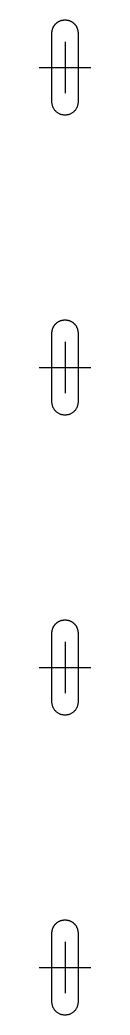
# Model space of a CAD drawing. Header units: inches. Extents: x 4 to 268, y 4 to 172.
# Drawn here: x 181.51 to 182.62, y 93.08 to 114.64 of the extents above; entities that cross this region are included whole.
import ezdxf

# ---------------------------------------------------------------- set-up
doc = ezdxf.new("R2010")
doc.units = ezdxf.units.IN
doc.header["$MEASUREMENT"] = 0

msp = doc.modelspace()

# ---------------------------------------------------------------- linework, layer by layer
at = {"layer": 'ANNOTATION'}
for p, q in [((182.066, 114.167), (182.066, 113.056)), ((181.51, 113.611), (182.622, 113.611)), ((182.066, 107.667), (182.066, 106.556)), ((181.51, 107.111), (182.622, 107.111)), ((182.066, 101.167), (182.066, 100.056)), ((181.51, 100.611), (182.622, 100.611)), ((182.066, 94.667), (182.066, 93.556)), ((181.51, 94.111), (182.622, 94.111))]:
    msp.add_line(p, q, dxfattribs=at)
at = {"layer": 'OUTLINE'}
for p, q in [((181.818, 114.494), (181.821, 114.5)), ((181.821, 114.5), (181.825, 114.506)), ((181.825, 114.506), (181.828, 114.512)), ((181.828, 114.512), (181.832, 114.517)), ((181.832, 114.517), (181.836, 114.523)), ((181.836, 114.523), (181.84, 114.529)), ((181.84, 114.529), (181.844, 114.534)), ((181.844, 114.534), (181.849, 114.54)), ((181.849, 114.54), (181.853, 114.545)), ((181.853, 114.545), (181.858, 114.55)), ((181.858, 114.55), (181.862, 114.555)), ((181.862, 114.555), (181.867, 114.56)), ((181.867, 114.56), (181.872, 114.565)), ((181.872, 114.565), (181.877, 114.57)), ((181.877, 114.57), (181.882, 114.574)), ((181.882, 114.574), (181.888, 114.579)), ((181.888, 114.579), (181.893, 114.583)), ((181.893, 114.583), (181.898, 114.587)), ((181.898, 114.587), (181.904, 114.591)), ((181.904, 114.591), (181.91, 114.595)), ((181.91, 114.595), (181.916, 114.599)), ((181.916, 114.599), (181.921, 114.602)), ((181.921, 114.602), (181.927, 114.606)), ((181.927, 114.606), (181.933, 114.609)), ((181.933, 114.609), (181.94, 114.612)), ((181.94, 114.612), (181.946, 114.615)), ((181.946, 114.615), (181.952, 114.618)), ((181.952, 114.618), (181.958, 114.621)), ((181.958, 114.621), (181.965, 114.624)), ((181.965, 114.624), (181.971, 114.626)), ((181.971, 114.626), (181.978, 114.628)), ((181.978, 114.628), (181.984, 114.63)), ((181.984, 114.63), (181.991, 114.632)), ((181.991, 114.632), (181.998, 114.634)), ((181.998, 114.634), (182.004, 114.636)), ((182.004, 114.636), (182.011, 114.637)), ((182.011, 114.637), (182.018, 114.638)), ((182.018, 114.638), (182.025, 114.639)), ((182.025, 114.639), (182.032, 114.64)), ((182.032, 114.64), (182.038, 114.641)), ((182.038, 114.641), (182.045, 114.642)), ((182.045, 114.642), (182.052, 114.642)), ((182.052, 114.642), (182.059, 114.642)), ((182.059, 114.642), (182.066, 114.642)), ((182.066, 114.642), (182.073, 114.642)), ((182.073, 114.642), (182.08, 114.642)), ((182.08, 114.642), (182.087, 114.642)), ((182.087, 114.642), (182.094, 114.641)), ((182.094, 114.641), (182.1, 114.64)), ((182.1, 114.64), (182.107, 114.639)), ((182.107, 114.639), (182.114, 114.638)), ((182.114, 114.638), (182.121, 114.637)), ((182.121, 114.637), (182.128, 114.636)), ((182.128, 114.636), (182.134, 114.634)), ((182.134, 114.634), (182.141, 114.632)), ((182.141, 114.632), (182.148, 114.63)), ((182.148, 114.63), (182.154, 114.628)), ((182.154, 114.628), (182.161, 114.626)), ((182.161, 114.626), (182.167, 114.624)), ((182.167, 114.624), (182.174, 114.621)), ((182.174, 114.621), (182.18, 114.618)), ((182.18, 114.618), (182.186, 114.615)), ((182.186, 114.615), (182.192, 114.612)), ((182.192, 114.612), (182.199, 114.609)), ((182.199, 114.609), (182.205, 114.606)), ((182.205, 114.606), (182.211, 114.602)), ((182.211, 114.602), (182.216, 114.599)), ((182.216, 114.599), (182.222, 114.595)), ((182.222, 114.595), (182.228, 114.591)), ((182.228, 114.591), (182.234, 114.587)), ((182.234, 114.587), (182.239, 114.583)), ((182.239, 114.583), (182.244, 114.579)), ((182.244, 114.579), (182.25, 114.574)), ((182.25, 114.574), (182.255, 114.57)), ((182.255, 114.57), (182.26, 114.565)), ((182.26, 114.565), (182.265, 114.56)), ((182.265, 114.56), (182.27, 114.555)), ((182.27, 114.555), (182.274, 114.55)), ((182.274, 114.55), (182.279, 114.545)), ((182.279, 114.545), (182.283, 114.54)), ((182.283, 114.54), (182.288, 114.534)), ((182.288, 114.534), (182.292, 114.529)), ((182.292, 114.529), (182.296, 114.523)), ((182.296, 114.523), (182.3, 114.517)), ((182.3, 114.517), (182.304, 114.512)), ((182.304, 114.512), (182.307, 114.506)), ((182.307, 114.506), (182.311, 114.5)), ((182.311, 114.5), (182.314, 114.494)), ((181.785, 114.382), (181.786, 114.389)), ((181.785, 114.375), (181.785, 114.382)), ((181.785, 114.368), (181.785, 114.375)), ((181.785, 114.361), (181.785, 114.368)), ((181.785, 112.861), (181.785, 114.361)), ((181.786, 114.389), (181.787, 114.396)), ((181.787, 114.396), (181.788, 114.402)), ((181.788, 114.402), (181.789, 114.409)), ((181.789, 114.409), (181.79, 114.416)), ((181.79, 114.416), (181.792, 114.423)), ((181.792, 114.423), (181.793, 114.429)), ((181.793, 114.429), (181.795, 114.436)), ((181.795, 114.436), (181.797, 114.443)), ((181.797, 114.443), (181.799, 114.449)), ((181.799, 114.449), (181.801, 114.456)), ((181.801, 114.456), (181.804, 114.462)), ((181.804, 114.462), (181.806, 114.469)), ((181.806, 114.469), (181.809, 114.475)), ((181.809, 114.475), (181.812, 114.481)), ((181.812, 114.481), (181.815, 114.488)), ((181.815, 114.488), (181.818, 114.494)), ((182.314, 114.494), (182.317, 114.488)), ((182.317, 114.488), (182.32, 114.481)), ((182.32, 114.481), (182.323, 114.475)), ((182.323, 114.475), (182.326, 114.469)), ((182.326, 114.469), (182.328, 114.462)), ((182.328, 114.462), (182.331, 114.456)), ((182.331, 114.456), (182.333, 114.449)), ((182.333, 114.449), (182.335, 114.443)), ((182.335, 114.443), (182.337, 114.436)), ((182.337, 114.436), (182.339, 114.429)), ((182.339, 114.429), (182.34, 114.423)), ((182.34, 114.423), (182.342, 114.416)), ((182.342, 114.416), (182.343, 114.409)), ((182.343, 114.409), (182.344, 114.402)), ((182.344, 114.402), (182.345, 114.396)), ((182.345, 114.396), (182.346, 114.389)), ((182.346, 114.389), (182.346, 114.382)), ((182.346, 114.382), (182.347, 114.375)), ((182.347, 114.375), (182.347, 114.368)), ((182.347, 114.368), (182.347, 114.361)), ((182.347, 114.361), (182.347, 112.861)), ((181.785, 112.847), (181.785, 112.861)), ((181.786, 112.834), (181.785, 112.847)), ((181.788, 112.82), (181.786, 112.834)), ((181.79, 112.806), (181.788, 112.82)), ((181.793, 112.793), (181.79, 112.806)), ((181.797, 112.779), (181.793, 112.793)), ((181.801, 112.766), (181.797, 112.779)), ((182.335, 112.779), (182.331, 112.766)), ((182.339, 112.793), (182.335, 112.779)), ((182.342, 112.806), (182.339, 112.793)), ((182.344, 112.82), (182.342, 112.806)), ((182.346, 112.834), (182.344, 112.82)), ((182.347, 112.847), (182.346, 112.834)), ((182.347, 112.861), (182.347, 112.847)), ((181.806, 112.753), (181.801, 112.766)), ((181.812, 112.741), (181.806, 112.753)), ((181.818, 112.729), (181.812, 112.741)), ((181.825, 112.717), (181.818, 112.729)), ((181.832, 112.705), (181.825, 112.717)), ((181.84, 112.694), (181.832, 112.705)), ((181.849, 112.683), (181.84, 112.694)), ((181.858, 112.672), (181.849, 112.683)), ((181.867, 112.662), (181.858, 112.672)), ((181.877, 112.653), (181.867, 112.662)), ((181.888, 112.644), (181.877, 112.653)), ((181.898, 112.635), (181.888, 112.644)), ((181.91, 112.627), (181.898, 112.635)), ((181.921, 112.62), (181.91, 112.627)), ((181.933, 112.613), (181.921, 112.62)), ((181.946, 112.607), (181.933, 112.613)), ((181.958, 112.601), (181.946, 112.607)), ((181.971, 112.596), (181.958, 112.601)), ((181.984, 112.592), (181.971, 112.596)), ((181.998, 112.588), (181.984, 112.592)), ((182.011, 112.585), (181.998, 112.588)), ((182.025, 112.583), (182.011, 112.585)), ((182.038, 112.581), (182.025, 112.583)), ((182.052, 112.58), (182.038, 112.581)), ((182.066, 112.58), (182.052, 112.58)), ((182.08, 112.58), (182.066, 112.58)), ((182.094, 112.581), (182.08, 112.58)), ((182.107, 112.583), (182.094, 112.581)), ((182.121, 112.585), (182.107, 112.583)), ((182.134, 112.588), (182.121, 112.585)), ((182.148, 112.592), (182.134, 112.588)), ((182.161, 112.596), (182.148, 112.592)), ((182.174, 112.601), (182.161, 112.596)), ((182.186, 112.607), (182.174, 112.601)), ((182.199, 112.613), (182.186, 112.607)), ((182.211, 112.62), (182.199, 112.613)), ((182.222, 112.627), (182.211, 112.62)), ((182.234, 112.635), (182.222, 112.627)), ((182.244, 112.644), (182.234, 112.635)), ((182.255, 112.653), (182.244, 112.644)), ((182.265, 112.662), (182.255, 112.653)), ((182.274, 112.672), (182.265, 112.662)), ((182.283, 112.683), (182.274, 112.672)), ((182.292, 112.694), (182.283, 112.683)), ((182.3, 112.705), (182.292, 112.694)), ((182.307, 112.717), (182.3, 112.705)), ((182.314, 112.729), (182.307, 112.717)), ((182.32, 112.741), (182.314, 112.729)), ((182.326, 112.753), (182.32, 112.741)), ((182.331, 112.766), (182.326, 112.753)), ((181.836, 108.023), (181.84, 108.029)), ((181.84, 108.029), (181.844, 108.034)), ((181.844, 108.034), (181.849, 108.04)), ((181.849, 108.04), (181.853, 108.045)), ((181.853, 108.045), (181.858, 108.05)), ((181.858, 108.05), (181.862, 108.055)), ((181.862, 108.055), (181.867, 108.06)), ((181.867, 108.06), (181.872, 108.065)), ((181.872, 108.065), (181.877, 108.07)), ((181.877, 108.07), (181.882, 108.074)), ((181.882, 108.074), (181.888, 108.079)), ((181.888, 108.079), (181.893, 108.083)), ((181.893, 108.083), (181.898, 108.087)), ((181.898, 108.087), (181.904, 108.091)), ((181.904, 108.091), (181.91, 108.095)), ((181.91, 108.095), (181.916, 108.099)), ((181.916, 108.099), (181.921, 108.102)), ((181.921, 108.102), (181.927, 108.106)), ((181.927, 108.106), (181.933, 108.109)), ((181.933, 108.109), (181.94, 108.112)), ((181.94, 108.112), (181.946, 108.115)), ((181.946, 108.115), (181.952, 108.118)), ((181.952, 108.118), (181.958, 108.121)), ((181.958, 108.121), (181.965, 108.124)), ((181.965, 108.124), (181.971, 108.126)), ((181.971, 108.126), (181.978, 108.128)), ((181.978, 108.128), (181.984, 108.13)), ((181.984, 108.13), (181.991, 108.132)), ((181.991, 108.132), (181.998, 108.134)), ((181.998, 108.134), (182.004, 108.136)), ((182.004, 108.136), (182.011, 108.137)), ((182.011, 108.137), (182.018, 108.138)), ((182.018, 108.138), (182.025, 108.139)), ((182.025, 108.139), (182.032, 108.14)), ((182.032, 108.14), (182.038, 108.141)), ((182.038, 108.141), (182.045, 108.142)), ((182.045, 108.142), (182.052, 108.142)), ((182.052, 108.142), (182.059, 108.142)), ((182.059, 108.142), (182.066, 108.142)), ((182.066, 108.142), (182.073, 108.142)), ((182.073, 108.142), (182.08, 108.142)), ((182.08, 108.142), (182.087, 108.142)), ((182.087, 108.142), (182.094, 108.141)), ((182.094, 108.141), (182.1, 108.14)), ((182.1, 108.14), (182.107, 108.139)), ((182.107, 108.139), (182.114, 108.138)), ((182.114, 108.138), (182.121, 108.137)), ((182.121, 108.137), (182.128, 108.136)), ((182.128, 108.136), (182.134, 108.134)), ((182.134, 108.134), (182.141, 108.132)), ((182.141, 108.132), (182.148, 108.13)), ((182.148, 108.13), (182.154, 108.128)), ((182.154, 108.128), (182.161, 108.126)), ((182.161, 108.126), (182.167, 108.124)), ((182.167, 108.124), (182.174, 108.121)), ((182.174, 108.121), (182.18, 108.118)), ((182.18, 108.118), (182.186, 108.115)), ((182.186, 108.115), (182.192, 108.112)), ((182.192, 108.112), (182.199, 108.109)), ((182.199, 108.109), (182.205, 108.106)), ((182.205, 108.106), (182.211, 108.102)), ((182.211, 108.102), (182.216, 108.099)), ((182.216, 108.099), (182.222, 108.095)), ((182.222, 108.095), (182.228, 108.091)), ((182.228, 108.091), (182.234, 108.087)), ((182.234, 108.087), (182.239, 108.083)), ((182.239, 108.083), (182.244, 108.079)), ((182.244, 108.079), (182.25, 108.074)), ((182.25, 108.074), (182.255, 108.07)), ((182.255, 108.07), (182.26, 108.065)), ((182.26, 108.065), (182.265, 108.06)), ((182.265, 108.06), (182.27, 108.055)), ((182.27, 108.055), (182.274, 108.05)), ((182.274, 108.05), (182.279, 108.045)), ((182.279, 108.045), (182.283, 108.04)), ((182.283, 108.04), (182.288, 108.034)), ((182.288, 108.034), (182.292, 108.029)), ((182.292, 108.029), (182.296, 108.023)), ((181.785, 107.882), (181.786, 107.889)), ((181.785, 107.875), (181.785, 107.882)), ((181.785, 107.868), (181.785, 107.875)), ((181.785, 107.861), (181.785, 107.868)), ((181.785, 106.361), (181.785, 107.861)), ((181.786, 107.889), (181.787, 107.896)), ((181.787, 107.896), (181.788, 107.902)), ((181.788, 107.902), (181.789, 107.909)), ((181.789, 107.909), (181.79, 107.916)), ((181.79, 107.916), (181.792, 107.923)), ((181.792, 107.923), (181.793, 107.929)), ((181.793, 107.929), (181.795, 107.936)), ((181.795, 107.936), (181.797, 107.943)), ((181.797, 107.943), (181.799, 107.949)), ((181.799, 107.949), (181.801, 107.956)), ((181.801, 107.956), (181.804, 107.962)), ((181.804, 107.962), (181.806, 107.969)), ((181.806, 107.969), (181.809, 107.975)), ((181.809, 107.975), (181.812, 107.981)), ((181.812, 107.981), (181.815, 107.988)), ((181.815, 107.988), (181.818, 107.994)), ((181.818, 107.994), (181.821, 108)), ((181.821, 108), (181.825, 108.006)), ((181.825, 108.006), (181.828, 108.012)), ((181.828, 108.012), (181.832, 108.017)), ((181.832, 108.017), (181.836, 108.023)), ((182.296, 108.023), (182.3, 108.017)), ((182.3, 108.017), (182.304, 108.012)), ((182.304, 108.012), (182.307, 108.006)), ((182.307, 108.006), (182.311, 108)), ((182.311, 108), (182.314, 107.994)), ((182.314, 107.994), (182.317, 107.988)), ((182.317, 107.988), (182.32, 107.981)), ((182.32, 107.981), (182.323, 107.975)), ((182.323, 107.975), (182.326, 107.969)), ((182.326, 107.969), (182.328, 107.962)), ((182.328, 107.962), (182.331, 107.956)), ((182.331, 107.956), (182.333, 107.949)), ((182.333, 107.949), (182.335, 107.943)), ((182.335, 107.943), (182.337, 107.936)), ((182.337, 107.936), (182.339, 107.929)), ((182.339, 107.929), (182.34, 107.923)), ((182.34, 107.923), (182.342, 107.916)), ((182.342, 107.916), (182.343, 107.909)), ((182.343, 107.909), (182.344, 107.902)), ((182.344, 107.902), (182.345, 107.896)), ((182.345, 107.896), (182.346, 107.889)), ((182.346, 107.889), (182.346, 107.882)), ((182.346, 107.882), (182.347, 107.875)), ((182.347, 107.875), (182.347, 107.868)), ((182.347, 107.868), (182.347, 107.861)), ((182.347, 107.861), (182.347, 106.361)), ((181.785, 106.347), (181.785, 106.361)), ((181.786, 106.334), (181.785, 106.347)), ((181.788, 106.32), (181.786, 106.334)), ((181.79, 106.306), (181.788, 106.32)), ((181.793, 106.293), (181.79, 106.306)), ((182.342, 106.306), (182.339, 106.293)), ((182.344, 106.32), (182.342, 106.306)), ((182.346, 106.334), (182.344, 106.32)), ((182.347, 106.347), (182.346, 106.334)), ((182.347, 106.361), (182.347, 106.347)), ((181.797, 106.279), (181.793, 106.293)), ((181.801, 106.266), (181.797, 106.279)), ((181.806, 106.253), (181.801, 106.266)), ((181.812, 106.241), (181.806, 106.253)), ((181.818, 106.229), (181.812, 106.241)), ((181.825, 106.217), (181.818, 106.229)), ((181.832, 106.205), (181.825, 106.217)), ((181.84, 106.194), (181.832, 106.205)), ((181.849, 106.183), (181.84, 106.194)), ((181.858, 106.172), (181.849, 106.183)), ((181.867, 106.162), (181.858, 106.172)), ((181.877, 106.153), (181.867, 106.162)), ((181.888, 106.144), (181.877, 106.153)), ((181.898, 106.135), (181.888, 106.144)), ((181.91, 106.127), (181.898, 106.135)), ((181.921, 106.12), (181.91, 106.127)), ((181.933, 106.113), (181.921, 106.12)), ((181.946, 106.107), (181.933, 106.113)), ((181.958, 106.101), (181.946, 106.107)), ((181.971, 106.096), (181.958, 106.101)), ((181.984, 106.092), (181.971, 106.096)), ((181.998, 106.088), (181.984, 106.092)), ((182.011, 106.085), (181.998, 106.088)), ((182.134, 106.088), (182.121, 106.085)), ((182.148, 106.092), (182.134, 106.088)), ((182.161, 106.096), (182.148, 106.092)), ((182.174, 106.101), (182.161, 106.096)), ((182.186, 106.107), (182.174, 106.101)), ((182.199, 106.113), (182.186, 106.107)), ((182.211, 106.12), (182.199, 106.113)), ((182.222, 106.127), (182.211, 106.12)), ((182.234, 106.135), (182.222, 106.127)), ((182.244, 106.144), (182.234, 106.135)), ((182.255, 106.153), (182.244, 106.144)), ((182.265, 106.162), (182.255, 106.153)), ((182.274, 106.172), (182.265, 106.162)), ((182.283, 106.183), (182.274, 106.172)), ((182.292, 106.194), (182.283, 106.183)), ((182.3, 106.205), (182.292, 106.194)), ((182.307, 106.217), (182.3, 106.205)), ((182.314, 106.229), (182.307, 106.217)), ((182.32, 106.241), (182.314, 106.229)), ((182.326, 106.253), (182.32, 106.241)), ((182.331, 106.266), (182.326, 106.253)), ((182.335, 106.279), (182.331, 106.266)), ((182.339, 106.293), (182.335, 106.279)), ((182.025, 106.083), (182.011, 106.085)), ((182.038, 106.081), (182.025, 106.083)), ((182.052, 106.08), (182.038, 106.081)), ((182.066, 106.08), (182.052, 106.08)), ((182.08, 106.08), (182.066, 106.08)), ((182.094, 106.081), (182.08, 106.08)), ((182.107, 106.083), (182.094, 106.081)), ((182.121, 106.085), (182.107, 106.083)), ((181.862, 101.555), (181.867, 101.56)), ((181.867, 101.56), (181.872, 101.565)), ((181.872, 101.565), (181.877, 101.57)), ((181.877, 101.57), (181.882, 101.574)), ((181.882, 101.574), (181.888, 101.579)), ((181.888, 101.579), (181.893, 101.583)), ((181.893, 101.583), (181.898, 101.587)), ((181.898, 101.587), (181.904, 101.591)), ((181.904, 101.591), (181.91, 101.595)), ((181.91, 101.595), (181.916, 101.599)), ((181.916, 101.599), (181.921, 101.602)), ((181.921, 101.602), (181.927, 101.606)), ((181.927, 101.606), (181.933, 101.609)), ((181.933, 101.609), (181.94, 101.612)), ((181.94, 101.612), (181.946, 101.615)), ((181.946, 101.615), (181.952, 101.618)), ((181.952, 101.618), (181.958, 101.621)), ((181.958, 101.621), (181.965, 101.624)), ((181.965, 101.624), (181.971, 101.626)), ((181.971, 101.626), (181.978, 101.628)), ((181.978, 101.628), (181.984, 101.63)), ((181.984, 101.63), (181.991, 101.632)), ((181.991, 101.632), (181.998, 101.634)), ((181.998, 101.634), (182.004, 101.636)), ((182.004, 101.636), (182.011, 101.637)), ((182.011, 101.637), (182.018, 101.638)), ((182.018, 101.638), (182.025, 101.639)), ((182.025, 101.639), (182.032, 101.64)), ((182.032, 101.64), (182.038, 101.641)), ((182.038, 101.641), (182.045, 101.642)), ((182.045, 101.642), (182.052, 101.642)), ((182.052, 101.642), (182.059, 101.642)), ((182.059, 101.642), (182.066, 101.642)), ((182.066, 101.642), (182.073, 101.642)), ((182.073, 101.642), (182.08, 101.642)), ((182.08, 101.642), (182.087, 101.642)), ((182.087, 101.642), (182.094, 101.641)), ((182.094, 101.641), (182.1, 101.64)), ((182.1, 101.64), (182.107, 101.639)), ((182.107, 101.639), (182.114, 101.638)), ((182.114, 101.638), (182.121, 101.637)), ((182.121, 101.637), (182.128, 101.636)), ((182.128, 101.636), (182.134, 101.634)), ((182.134, 101.634), (182.141, 101.632)), ((182.141, 101.632), (182.148, 101.63)), ((182.148, 101.63), (182.154, 101.628)), ((182.154, 101.628), (182.161, 101.626)), ((182.161, 101.626), (182.167, 101.624)), ((182.167, 101.624), (182.174, 101.621)), ((182.174, 101.621), (182.18, 101.618)), ((182.18, 101.618), (182.186, 101.615)), ((182.186, 101.615), (182.192, 101.612)), ((182.192, 101.612), (182.199, 101.609)), ((182.199, 101.609), (182.205, 101.606)), ((182.205, 101.606), (182.211, 101.602)), ((182.211, 101.602), (182.216, 101.599)), ((182.216, 101.599), (182.222, 101.595)), ((182.222, 101.595), (182.228, 101.591)), ((182.228, 101.591), (182.234, 101.587)), ((182.234, 101.587), (182.239, 101.583)), ((182.239, 101.583), (182.244, 101.579)), ((182.244, 101.579), (182.25, 101.574)), ((182.25, 101.574), (182.255, 101.57)), ((182.255, 101.57), (182.26, 101.565)), ((182.26, 101.565), (182.265, 101.56)), ((182.265, 101.56), (182.27, 101.555)), ((181.785, 101.382), (181.786, 101.389)), ((181.785, 101.375), (181.785, 101.382)), ((181.785, 101.368), (181.785, 101.375)), ((181.785, 101.361), (181.785, 101.368)), ((181.785, 99.861), (181.785, 101.361)), ((181.786, 101.389), (181.787, 101.396)), ((181.787, 101.396), (181.788, 101.402)), ((181.788, 101.402), (181.789, 101.409)), ((181.789, 101.409), (181.79, 101.416)), ((181.79, 101.416), (181.792, 101.423)), ((181.792, 101.423), (181.793, 101.429)), ((181.793, 101.429), (181.795, 101.436)), ((181.795, 101.436), (181.797, 101.443)), ((181.797, 101.443), (181.799, 101.449)), ((181.799, 101.449), (181.801, 101.456)), ((181.801, 101.456), (181.804, 101.462)), ((181.804, 101.462), (181.806, 101.469)), ((181.806, 101.469), (181.809, 101.475)), ((181.809, 101.475), (181.812, 101.481)), ((181.812, 101.481), (181.815, 101.488)), ((181.815, 101.488), (181.818, 101.494)), ((181.818, 101.494), (181.821, 101.5)), ((181.821, 101.5), (181.825, 101.506)), ((181.825, 101.506), (181.828, 101.512)), ((181.828, 101.512), (181.832, 101.517)), ((181.832, 101.517), (181.836, 101.523)), ((181.836, 101.523), (181.84, 101.529)), ((181.84, 101.529), (181.844, 101.534)), ((181.844, 101.534), (181.849, 101.54)), ((181.849, 101.54), (181.853, 101.545)), ((181.853, 101.545), (181.858, 101.55)), ((181.858, 101.55), (181.862, 101.555)), ((182.27, 101.555), (182.274, 101.55)), ((182.274, 101.55), (182.279, 101.545)), ((182.279, 101.545), (182.283, 101.54)), ((182.283, 101.54), (182.288, 101.534)), ((182.288, 101.534), (182.292, 101.529)), ((182.292, 101.529), (182.296, 101.523)), ((182.296, 101.523), (182.3, 101.517)), ((182.3, 101.517), (182.304, 101.512)), ((182.304, 101.512), (182.307, 101.506)), ((182.307, 101.506), (182.311, 101.5)), ((182.311, 101.5), (182.314, 101.494)), ((182.314, 101.494), (182.317, 101.488)), ((182.317, 101.488), (182.32, 101.481)), ((182.32, 101.481), (182.323, 101.475)), ((182.323, 101.475), (182.326, 101.469)), ((182.326, 101.469), (182.328, 101.462)), ((182.328, 101.462), (182.331, 101.456)), ((182.331, 101.456), (182.333, 101.449)), ((182.333, 101.449), (182.335, 101.443)), ((182.335, 101.443), (182.337, 101.436)), ((182.337, 101.436), (182.339, 101.429)), ((182.339, 101.429), (182.34, 101.423)), ((182.34, 101.423), (182.342, 101.416)), ((182.342, 101.416), (182.343, 101.409)), ((182.343, 101.409), (182.344, 101.402)), ((182.344, 101.402), (182.345, 101.396)), ((182.345, 101.396), (182.346, 101.389)), ((182.346, 101.389), (182.346, 101.382)), ((182.346, 101.382), (182.347, 101.375)), ((182.347, 101.375), (182.347, 101.368)), ((182.347, 101.368), (182.347, 101.361)), ((182.347, 101.361), (182.347, 99.861)), ((181.785, 99.847), (181.785, 99.861)), ((181.786, 99.834), (181.785, 99.847)), ((182.347, 99.847), (182.346, 99.834)), ((182.347, 99.861), (182.347, 99.847)), ((181.788, 99.82), (181.786, 99.834)), ((181.79, 99.806), (181.788, 99.82)), ((181.793, 99.793), (181.79, 99.806)), ((181.797, 99.779), (181.793, 99.793)), ((181.801, 99.766), (181.797, 99.779)), ((181.806, 99.753), (181.801, 99.766)), ((181.812, 99.741), (181.806, 99.753)), ((181.818, 99.729), (181.812, 99.741)), ((181.825, 99.717), (181.818, 99.729)), ((181.832, 99.705), (181.825, 99.717)), ((181.84, 99.694), (181.832, 99.705)), ((181.849, 99.683), (181.84, 99.694)), ((181.858, 99.672), (181.849, 99.683)), ((181.867, 99.662), (181.858, 99.672)), ((181.877, 99.653), (181.867, 99.662)), ((181.888, 99.644), (181.877, 99.653)), ((181.898, 99.635), (181.888, 99.644)), ((181.91, 99.627), (181.898, 99.635)), ((181.921, 99.62), (181.91, 99.627)), ((181.933, 99.613), (181.921, 99.62)), ((182.211, 99.62), (182.199, 99.613)), ((182.222, 99.627), (182.211, 99.62)), ((182.234, 99.635), (182.222, 99.627)), ((182.244, 99.644), (182.234, 99.635)), ((182.255, 99.653), (182.244, 99.644)), ((182.265, 99.662), (182.255, 99.653)), ((182.274, 99.672), (182.265, 99.662)), ((182.283, 99.683), (182.274, 99.672)), ((182.292, 99.694), (182.283, 99.683)), ((182.3, 99.705), (182.292, 99.694)), ((182.307, 99.717), (182.3, 99.705)), ((182.314, 99.729), (182.307, 99.717)), ((182.32, 99.741), (182.314, 99.729)), ((182.326, 99.753), (182.32, 99.741)), ((182.331, 99.766), (182.326, 99.753)), ((182.335, 99.779), (182.331, 99.766)), ((182.339, 99.793), (182.335, 99.779)), ((182.342, 99.806), (182.339, 99.793)), ((182.344, 99.82), (182.342, 99.806)), ((182.346, 99.834), (182.344, 99.82)), ((181.946, 99.607), (181.933, 99.613)), ((181.958, 99.601), (181.946, 99.607)), ((181.971, 99.596), (181.958, 99.601)), ((181.984, 99.592), (181.971, 99.596)), ((181.998, 99.588), (181.984, 99.592)), ((182.011, 99.585), (181.998, 99.588)), ((182.025, 99.583), (182.011, 99.585)), ((182.038, 99.581), (182.025, 99.583)), ((182.052, 99.58), (182.038, 99.581)), ((182.066, 99.58), (182.052, 99.58)), ((182.08, 99.58), (182.066, 99.58)), ((182.094, 99.581), (182.08, 99.58)), ((182.107, 99.583), (182.094, 99.581)), ((182.121, 99.585), (182.107, 99.583)), ((182.134, 99.588), (182.121, 99.585)), ((182.148, 99.592), (182.134, 99.588)), ((182.161, 99.596), (182.148, 99.592)), ((182.174, 99.601), (182.161, 99.596)), ((182.186, 99.607), (182.174, 99.601)), ((182.199, 99.613), (182.186, 99.607)), ((181.898, 95.087), (181.904, 95.091)), ((181.904, 95.091), (181.91, 95.095)), ((181.91, 95.095), (181.916, 95.099)), ((181.916, 95.099), (181.921, 95.102)), ((181.921, 95.102), (181.927, 95.106)), ((181.927, 95.106), (181.933, 95.109)), ((181.933, 95.109), (181.94, 95.112)), ((181.94, 95.112), (181.946, 95.115)), ((181.946, 95.115), (181.952, 95.118)), ((181.952, 95.118), (181.958, 95.121)), ((181.958, 95.121), (181.965, 95.124)), ((181.965, 95.124), (181.971, 95.126)), ((181.971, 95.126), (181.978, 95.128)), ((181.978, 95.128), (181.984, 95.13)), ((181.984, 95.13), (181.991, 95.132)), ((181.991, 95.132), (181.998, 95.134)), ((181.998, 95.134), (182.004, 95.136)), ((182.004, 95.136), (182.011, 95.137)), ((182.011, 95.137), (182.018, 95.138)), ((182.018, 95.138), (182.025, 95.139)), ((182.025, 95.139), (182.032, 95.14)), ((182.032, 95.14), (182.038, 95.141)), ((182.038, 95.141), (182.045, 95.142)), ((182.045, 95.142), (182.052, 95.142)), ((182.052, 95.142), (182.059, 95.142)), ((182.059, 95.142), (182.066, 95.142)), ((182.066, 95.142), (182.073, 95.142)), ((182.073, 95.142), (182.08, 95.142)), ((182.08, 95.142), (182.087, 95.142)), ((182.087, 95.142), (182.094, 95.141)), ((182.094, 95.141), (182.1, 95.14)), ((182.1, 95.14), (182.107, 95.139)), ((182.107, 95.139), (182.114, 95.138)), ((182.114, 95.138), (182.121, 95.137)), ((182.121, 95.137), (182.128, 95.136)), ((182.128, 95.136), (182.134, 95.134)), ((182.134, 95.134), (182.141, 95.132)), ((182.141, 95.132), (182.148, 95.13)), ((182.148, 95.13), (182.154, 95.128)), ((182.154, 95.128), (182.161, 95.126)), ((182.161, 95.126), (182.167, 95.124)), ((182.167, 95.124), (182.174, 95.121)), ((182.174, 95.121), (182.18, 95.118)), ((182.18, 95.118), (182.186, 95.115)), ((182.186, 95.115), (182.192, 95.112)), ((182.192, 95.112), (182.199, 95.109)), ((182.199, 95.109), (182.205, 95.106)), ((182.205, 95.106), (182.211, 95.102)), ((182.211, 95.102), (182.216, 95.099)), ((182.216, 95.099), (182.222, 95.095)), ((182.222, 95.095), (182.228, 95.091)), ((182.228, 95.091), (182.234, 95.087)), ((181.785, 94.882), (181.786, 94.889)), ((181.785, 94.875), (181.785, 94.882)), ((181.786, 94.889), (181.787, 94.896)), ((181.787, 94.896), (181.788, 94.902)), ((181.788, 94.902), (181.789, 94.909)), ((181.789, 94.909), (181.79, 94.916)), ((181.79, 94.916), (181.792, 94.923)), ((181.792, 94.923), (181.793, 94.929)), ((181.793, 94.929), (181.795, 94.936)), ((181.795, 94.936), (181.797, 94.943)), ((181.797, 94.943), (181.799, 94.949)), ((181.799, 94.949), (181.801, 94.956)), ((181.801, 94.956), (181.804, 94.962)), ((181.804, 94.962), (181.806, 94.969)), ((181.806, 94.969), (181.809, 94.975)), ((181.809, 94.975), (181.812, 94.981)), ((181.812, 94.981), (181.815, 94.988)), ((181.815, 94.988), (181.818, 94.994)), ((181.818, 94.994), (181.821, 95)), ((181.821, 95), (181.825, 95.006)), ((181.825, 95.006), (181.828, 95.012)), ((181.828, 95.012), (181.832, 95.017)), ((181.832, 95.017), (181.836, 95.023)), ((181.836, 95.023), (181.84, 95.029)), ((181.84, 95.029), (181.844, 95.034)), ((181.844, 95.034), (181.849, 95.04)), ((181.849, 95.04), (181.853, 95.045)), ((181.853, 95.045), (181.858, 95.05)), ((181.858, 95.05), (181.862, 95.055)), ((181.862, 95.055), (181.867, 95.06)), ((181.867, 95.06), (181.872, 95.065)), ((181.872, 95.065), (181.877, 95.07)), ((181.877, 95.07), (181.882, 95.074)), ((181.882, 95.074), (181.888, 95.079)), ((181.888, 95.079), (181.893, 95.083)), ((181.893, 95.083), (181.898, 95.087)), ((182.234, 95.087), (182.239, 95.083)), ((182.239, 95.083), (182.244, 95.079)), ((182.244, 95.079), (182.25, 95.074)), ((182.25, 95.074), (182.255, 95.07)), ((182.255, 95.07), (182.26, 95.065)), ((182.26, 95.065), (182.265, 95.06)), ((182.265, 95.06), (182.27, 95.055)), ((182.27, 95.055), (182.274, 95.05)), ((182.274, 95.05), (182.279, 95.045)), ((182.279, 95.045), (182.283, 95.04)), ((182.283, 95.04), (182.288, 95.034)), ((182.288, 95.034), (182.292, 95.029)), ((182.292, 95.029), (182.296, 95.023)), ((182.296, 95.023), (182.3, 95.017)), ((182.3, 95.017), (182.304, 95.012)), ((182.304, 95.012), (182.307, 95.006)), ((182.307, 95.006), (182.311, 95)), ((182.311, 95), (182.314, 94.994)), ((182.314, 94.994), (182.317, 94.988)), ((182.317, 94.988), (182.32, 94.981)), ((182.32, 94.981), (182.323, 94.975)), ((182.323, 94.975), (182.326, 94.969)), ((182.326, 94.969), (182.328, 94.962)), ((182.328, 94.962), (182.331, 94.956)), ((182.331, 94.956), (182.333, 94.949)), ((182.333, 94.949), (182.335, 94.943)), ((182.335, 94.943), (182.337, 94.936)), ((182.337, 94.936), (182.339, 94.929)), ((182.339, 94.929), (182.34, 94.923)), ((182.34, 94.923), (182.342, 94.916)), ((182.342, 94.916), (182.343, 94.909)), ((182.343, 94.909), (182.344, 94.902)), ((182.344, 94.902), (182.345, 94.896)), ((182.345, 94.896), (182.346, 94.889)), ((182.346, 94.889), (182.346, 94.882)), ((182.346, 94.882), (182.347, 94.875)), ((181.785, 94.868), (181.785, 94.875)), ((181.785, 94.861), (181.785, 94.868)), ((181.785, 93.361), (181.785, 94.861)), ((182.347, 94.875), (182.347, 94.868)), ((182.347, 94.868), (182.347, 94.861)), ((182.347, 94.861), (182.347, 93.361)), ((181.785, 93.347), (181.785, 93.361)), ((181.786, 93.334), (181.785, 93.347)), ((181.788, 93.32), (181.786, 93.334)), ((181.79, 93.306), (181.788, 93.32)), ((181.793, 93.293), (181.79, 93.306)), ((181.797, 93.279), (181.793, 93.293)), ((181.801, 93.266), (181.797, 93.279)), ((181.806, 93.253), (181.801, 93.266)), ((181.812, 93.241), (181.806, 93.253)), ((181.818, 93.229), (181.812, 93.241)), ((181.825, 93.217), (181.818, 93.229)), ((181.832, 93.205), (181.825, 93.217)), ((181.84, 93.194), (181.832, 93.205)), ((181.849, 93.183), (181.84, 93.194)), ((181.858, 93.172), (181.849, 93.183)), ((181.867, 93.162), (181.858, 93.172)), ((181.877, 93.153), (181.867, 93.162)), ((181.888, 93.144), (181.877, 93.153)), ((182.255, 93.153), (182.244, 93.144)), ((182.265, 93.162), (182.255, 93.153)), ((182.274, 93.172), (182.265, 93.162)), ((182.283, 93.183), (182.274, 93.172)), ((182.292, 93.194), (182.283, 93.183)), ((182.3, 93.205), (182.292, 93.194)), ((182.307, 93.217), (182.3, 93.205)), ((182.314, 93.229), (182.307, 93.217)), ((182.32, 93.241), (182.314, 93.229)), ((182.326, 93.253), (182.32, 93.241)), ((182.331, 93.266), (182.326, 93.253)), ((182.335, 93.279), (182.331, 93.266)), ((182.339, 93.293), (182.335, 93.279)), ((182.342, 93.306), (182.339, 93.293)), ((182.344, 93.32), (182.342, 93.306)), ((182.346, 93.334), (182.344, 93.32)), ((182.347, 93.347), (182.346, 93.334)), ((182.347, 93.361), (182.347, 93.347)), ((181.898, 93.135), (181.888, 93.144)), ((181.91, 93.127), (181.898, 93.135)), ((181.921, 93.12), (181.91, 93.127)), ((181.933, 93.113), (181.921, 93.12)), ((181.946, 93.107), (181.933, 93.113)), ((181.958, 93.101), (181.946, 93.107)), ((181.971, 93.096), (181.958, 93.101)), ((181.984, 93.092), (181.971, 93.096)), ((181.998, 93.088), (181.984, 93.092)), ((182.011, 93.085), (181.998, 93.088)), ((182.025, 93.083), (182.011, 93.085)), ((182.038, 93.081), (182.025, 93.083)), ((182.052, 93.08), (182.038, 93.081)), ((182.066, 93.08), (182.052, 93.08)), ((182.08, 93.08), (182.066, 93.08)), ((182.094, 93.081), (182.08, 93.08)), ((182.107, 93.083), (182.094, 93.081)), ((182.121, 93.085), (182.107, 93.083)), ((182.134, 93.088), (182.121, 93.085)), ((182.148, 93.092), (182.134, 93.088)), ((182.161, 93.096), (182.148, 93.092)), ((182.174, 93.101), (182.161, 93.096)), ((182.186, 93.107), (182.174, 93.101)), ((182.199, 93.113), (182.186, 93.107)), ((182.211, 93.12), (182.199, 93.113)), ((182.222, 93.127), (182.211, 93.12)), ((182.234, 93.135), (182.222, 93.127)), ((182.244, 93.144), (182.234, 93.135))]:
    msp.add_line(p, q, dxfattribs=at)

doc.saveas('drawing.dxf')
